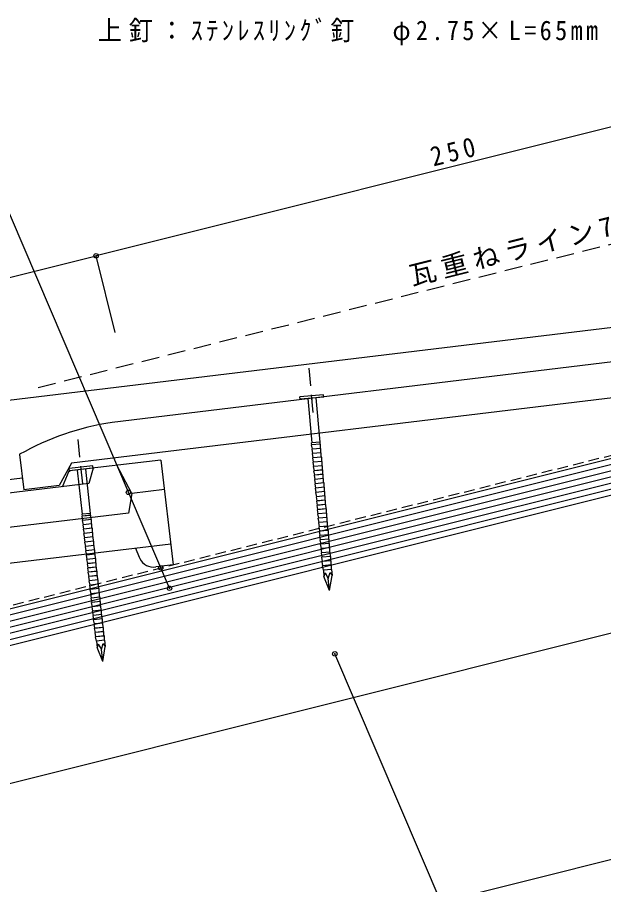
# Model space of a CAD drawing. Units: millimetres, scale not verified. Extents: x -601 to 601, y -426 to 425.
# Drawn here: x -128.4 to 69.2, y -51.3 to 240.7 of the extents above; entities that cross this region are included whole.
import ezdxf

# ---------------------------------------------------------------- set-up
doc = ezdxf.new("R2010")
doc.units = ezdxf.units.MM
doc.header["$LTSCALE"] = 3
doc.header["$PDMODE"] = 32
doc.header["$PDSIZE"] = 1.5
doc.linetypes.add('DASHED1', pattern=[1.8, 1.2, -0.6])
doc.linetypes.add('DASHED2', pattern=[3, 2, -1])
for name, color, linetype in [('0-1_野地板', 7, 'Continuous'), ('0-2_瓦', 7, 'Continuous'), ('0-3_釘', 4, 'Continuous'), ('0-7_文字', 7, 'Continuous'), ('0-8_寸法', 7, 'Continuous')]:
    doc.layers.add(name, color=color, linetype=linetype)
doc.styles.add('ＭＳ ゴシック', font='')
doc.styles.get('ＭＳ ゴシック').set_extended_font_data('MS Gothic')

msp = doc.modelspace()

# ---------------------------------------------------------------- linework, layer by layer
at = {"layer": '0-1_野地板', "color": 3, "linetype": 'DASHED1'}
msp.add_line((-318.351, -4.236), (500.127, 200.382), dxfattribs=at)
at = {"layer": '0-1_野地板'}
for p, q in [((-318.108, -5.206), (499.991, 199.318)), ((-315.198, -16.848), (498.364, 186.541)), ((-233.463, -42.799), (492.261, 138.631)), ((-215.516, -114.59), (482.224, 59.844))]:
    msp.add_line(p, q, dxfattribs=at)
at = {"layer": '0-1_野地板', "color": 4}
for p, q in [((-230.31, 14.682), (499.72, 197.188)), ((-229.825, 12.741), (499.449, 195.059)), ((-229.34, 10.801), (499.178, 192.93)), ((-228.855, 8.861), (498.906, 190.8)), ((-228.37, 6.921), (498.635, 188.671))]:
    msp.add_line(p, q, dxfattribs=at)
at = {"layer": '0-2_瓦'}
for p, q in [((138.241, 144.31), (-144.699, 110.105)), ((151.535, 134.334), (-96.466, 104.353)), ((165.881, 123.981), (-110.11, 90.616)), ((-29.095, 112.039), (-29.15, 112.491)), ((-127.593, 93.589), (-127.587, 93.539)), ((-127.587, 93.539), (-126.147, 81.626)), ((-79.99, 91.651), (-110.949, 87.985)), ((-79.99, 91.651), (-75.815, 56.398)), ((-113.166, 82.688), (-110.949, 87.985)), ((-110.774, 88.006), (-110.739, 87.708)), ((-102.83, 88.947), (-104.228, 83.746)), ((-89.737, 80.427), (-94.886, 89.887)), ((-126.627, 85.597), (-138.03, 84.219)), ((-104.228, 83.746), (-387.25, 50.231)), ((-90.959, 73.737), (-339.032, 44.36)), ((-76.638, 63.349), (-352.709, 30.657)), ((-88.555, 61.938), (-87.288, 58.909)), ((-87.288, 58.909), (-87.109, 58.482)), ((-75.815, 56.398), (-81.735, 55.697))]:
    msp.add_line(p, q, dxfattribs=at)
for points in [[(-110.11, 90.616), (-114.234, 83.066), (-126.147, 81.626)], [(-78.814, 81.721), (-89.737, 80.427), (-90.959, 73.737)]]:
    msp.add_lwpolyline(points, dxfattribs=at)
for centre, radius, start, end in [((-82.781, 14.388), 91, 98.64918, 119.50082), ((-82.591, 60.623), 5, 205.34993, 279.85176)]:
    msp.add_arc(centre, radius, start, end, dxfattribs=at)
at = {"layer": '0-3_釘', "linetype": 'DASHED2'}
for p, q in [((-28.71, 107.663), (-30.163, 123.616)), ((-106.263, 83.631), (-108.035, 99.551))]:
    msp.add_line(p, q, dxfattribs=at)
at = {"layer": '0-3_釘'}
for p, q in [((-25.239, 113.65), (-33.206, 112.925)), ((-33.133, 112.128), (-33.206, 112.925)), ((-25.166, 112.853), (-33.133, 112.128)), ((-30.519, 112.366), (-29.159, 97.428)), ((-27.781, 112.615), (-26.421, 97.677)), ((-25.166, 112.853), (-25.239, 113.65)), ((-26.236, 97.031), (-29.224, 96.759)), ((-28.967, 95.316), (-29.224, 96.759)), ((-26.229, 95.566), (-26.236, 97.031)), ((-26.104, 95.577), (-29.092, 95.305)), ((-28.835, 93.862), (-29.092, 95.305)), ((-26.229, 95.566), (-28.967, 95.316)), ((-25.972, 94.123), (-28.959, 93.851)), ((-28.703, 92.408), (-28.959, 93.851)), ((-26.096, 94.112), (-28.835, 93.862)), ((-26.096, 94.112), (-26.104, 95.577)), ((-25.964, 92.658), (-25.972, 94.123)), ((-25.839, 92.669), (-28.827, 92.397)), ((-28.57, 90.954), (-28.827, 92.397)), ((-25.964, 92.658), (-28.703, 92.408)), ((-25.707, 91.215), (-28.695, 90.943)), ((-28.438, 89.5), (-28.695, 90.943)), ((-25.832, 91.204), (-28.57, 90.954)), ((-25.832, 91.204), (-25.839, 92.669)), ((-25.699, 89.75), (-25.707, 91.215)), ((-102.912, 89.686), (-110.863, 88.801)), ((-110.774, 88.006), (-110.863, 88.801)), ((-102.824, 88.891), (-110.774, 88.006)), ((-108.166, 88.296), (-106.506, 73.388)), ((-105.432, 88.601), (-103.773, 73.693)), ((-102.824, 88.891), (-102.912, 89.686)), ((-25.575, 89.761), (-28.562, 89.489)), ((-28.306, 88.046), (-28.562, 89.489)), ((-25.699, 89.75), (-28.438, 89.5)), ((-25.442, 88.307), (-28.43, 88.035)), ((-28.173, 86.592), (-28.43, 88.035)), ((-25.567, 88.296), (-28.306, 88.046)), ((-25.567, 88.296), (-25.575, 89.761)), ((-25.435, 86.842), (-25.442, 88.307)), ((-25.31, 86.853), (-28.298, 86.581)), ((-28.041, 85.138), (-28.298, 86.581)), ((-25.435, 86.842), (-28.173, 86.592)), ((-25.178, 85.399), (-28.165, 85.127)), ((-27.908, 83.685), (-28.165, 85.127)), ((-25.302, 85.388), (-28.041, 85.138)), ((-25.302, 85.388), (-25.31, 86.853)), ((-25.17, 83.934), (-25.178, 85.399)), ((-25.045, 83.945), (-28.033, 83.673)), ((-27.776, 82.231), (-28.033, 83.673)), ((-25.17, 83.934), (-27.908, 83.685)), ((-24.913, 82.491), (-27.901, 82.219)), ((-27.644, 80.777), (-27.901, 82.219)), ((-25.037, 82.48), (-27.776, 82.231)), ((-25.037, 82.48), (-25.045, 83.945)), ((-24.905, 81.026), (-24.913, 82.491)), ((-24.781, 81.037), (-27.768, 80.765)), ((-27.511, 79.323), (-27.768, 80.765)), ((-24.905, 81.026), (-27.644, 80.777)), ((-24.648, 79.583), (-27.636, 79.311)), ((-27.379, 77.869), (-27.636, 79.311)), ((-24.773, 79.572), (-27.511, 79.323)), ((-24.773, 79.572), (-24.781, 81.037)), ((-24.64, 78.118), (-24.648, 79.583)), ((-24.516, 78.129), (-27.504, 77.857)), ((-27.247, 76.415), (-27.504, 77.857)), ((-24.64, 78.118), (-27.379, 77.869)), ((-24.384, 76.675), (-27.371, 76.403)), ((-27.114, 74.961), (-27.371, 76.403)), ((-24.508, 76.664), (-27.247, 76.415)), ((-24.508, 76.664), (-24.516, 78.129)), ((-24.376, 75.21), (-24.384, 76.675)), ((-103.575, 73.051), (-106.557, 72.719)), ((-103.538, 71.586), (-103.575, 73.051)), ((-24.251, 75.221), (-27.239, 74.949)), ((-26.982, 73.507), (-27.239, 74.949)), ((-24.376, 75.21), (-27.114, 74.961)), ((-24.119, 73.767), (-27.107, 73.495)), ((-26.85, 72.053), (-27.107, 73.495)), ((-24.243, 73.756), (-26.982, 73.507)), ((-24.243, 73.756), (-24.251, 75.221)), ((-24.111, 72.302), (-24.119, 73.767)), ((-106.271, 71.281), (-106.557, 72.719)), ((-103.414, 71.599), (-106.395, 71.267)), ((-106.11, 69.83), (-106.395, 71.267)), ((-103.538, 71.586), (-106.271, 71.281)), ((-103.252, 70.148), (-106.234, 69.816)), ((-103.376, 70.135), (-106.11, 69.83)), ((-103.376, 70.135), (-103.414, 71.599)), ((-103.215, 68.684), (-103.252, 70.148)), ((-23.987, 72.313), (-26.974, 72.041)), ((-26.717, 70.599), (-26.974, 72.041)), ((-24.111, 72.302), (-26.85, 72.053)), ((-23.854, 70.859), (-26.842, 70.587)), ((-26.585, 69.145), (-26.842, 70.587)), ((-23.979, 70.848), (-26.717, 70.599)), ((-23.979, 70.848), (-23.987, 72.313)), ((-23.846, 69.394), (-23.854, 70.859)), ((-105.948, 68.379), (-106.234, 69.816)), ((-103.091, 68.697), (-106.072, 68.365)), ((-105.786, 66.928), (-106.072, 68.365)), ((-103.215, 68.684), (-105.948, 68.379)), ((-102.929, 67.246), (-105.911, 66.914)), ((-103.053, 67.233), (-105.786, 66.928)), ((-103.053, 67.233), (-103.091, 68.697)), ((-102.892, 65.781), (-102.929, 67.246)), ((-23.722, 69.405), (-26.71, 69.133)), ((-26.453, 67.691), (-26.71, 69.133)), ((-23.846, 69.394), (-26.585, 69.145)), ((-23.59, 67.951), (-26.577, 67.679)), ((-26.32, 66.237), (-26.577, 67.679)), ((-23.714, 67.94), (-26.453, 67.691)), ((-23.714, 67.94), (-23.722, 69.405)), ((-23.582, 66.486), (-23.59, 67.951)), ((-105.625, 65.477), (-105.911, 66.914)), ((-102.768, 65.795), (-105.749, 65.463)), ((-105.463, 64.026), (-105.749, 65.463)), ((-102.892, 65.781), (-105.625, 65.477)), ((-102.606, 64.344), (-105.588, 64.012)), ((-102.73, 64.33), (-105.463, 64.026)), ((-102.73, 64.33), (-102.768, 65.795)), ((-102.569, 62.879), (-102.606, 64.344)), ((-23.457, 66.497), (-26.445, 66.225)), ((-26.188, 64.783), (-26.445, 66.225)), ((-23.582, 66.486), (-26.32, 66.237)), ((-23.325, 65.043), (-26.312, 64.771)), ((-26.056, 63.329), (-26.312, 64.771)), ((-23.449, 65.032), (-26.188, 64.783)), ((-23.449, 65.032), (-23.457, 66.497)), ((-23.317, 63.578), (-23.325, 65.043)), ((-105.302, 62.575), (-105.588, 64.012)), ((-102.444, 62.893), (-105.426, 62.561)), ((-105.14, 61.124), (-105.426, 62.561)), ((-102.569, 62.879), (-105.302, 62.575)), ((-102.283, 61.442), (-105.264, 61.11)), ((-102.407, 61.428), (-105.14, 61.124)), ((-102.407, 61.428), (-102.444, 62.893)), ((-102.246, 59.977), (-102.283, 61.442)), ((-23.192, 63.589), (-26.18, 63.317)), ((-25.923, 61.875), (-26.18, 63.317)), ((-23.317, 63.578), (-26.056, 63.329)), ((-23.06, 62.135), (-26.048, 61.863)), ((-25.791, 60.421), (-26.048, 61.863)), ((-23.185, 62.124), (-25.923, 61.875)), ((-23.185, 62.124), (-23.192, 63.589)), ((-23.052, 60.67), (-23.06, 62.135)), ((-104.979, 59.673), (-105.264, 61.11)), ((-102.121, 59.991), (-105.103, 59.659)), ((-104.817, 58.222), (-105.103, 59.659)), ((-102.246, 59.977), (-104.979, 59.673)), ((-101.96, 58.54), (-104.941, 58.208)), ((-102.084, 58.526), (-104.817, 58.222)), ((-102.084, 58.526), (-102.121, 59.991)), ((-101.922, 57.075), (-101.96, 58.54)), ((-22.928, 60.681), (-25.915, 60.409)), ((-25.659, 58.967), (-25.915, 60.409)), ((-23.052, 60.67), (-25.791, 60.421)), ((-22.795, 59.227), (-25.783, 58.955)), ((-25.526, 57.513), (-25.783, 58.955)), ((-22.92, 59.216), (-25.659, 58.967)), ((-22.92, 59.216), (-22.928, 60.681)), ((-22.788, 57.762), (-22.795, 59.227)), ((-104.656, 56.771), (-104.941, 58.208)), ((-101.798, 57.089), (-104.78, 56.757)), ((-104.494, 55.32), (-104.78, 56.757)), ((-101.922, 57.075), (-104.656, 56.771)), ((-101.637, 55.638), (-104.618, 55.306)), ((-101.761, 55.624), (-104.494, 55.32)), ((-101.761, 55.624), (-101.798, 57.089)), ((-101.599, 54.173), (-101.637, 55.638)), ((-22.663, 57.773), (-25.651, 57.501)), ((-25.394, 56.059), (-25.651, 57.501)), ((-22.788, 57.762), (-25.526, 57.513)), ((-22.531, 56.319), (-25.518, 56.047)), ((-25.262, 54.605), (-25.518, 56.047)), ((-22.655, 56.308), (-25.394, 56.059)), ((-22.655, 56.308), (-22.663, 57.773)), ((-22.523, 54.854), (-22.531, 56.319)), ((-104.332, 53.869), (-104.618, 55.306)), ((-101.475, 54.187), (-104.457, 53.855)), ((-104.171, 52.418), (-104.457, 53.855)), ((-101.599, 54.173), (-104.332, 53.869)), ((-101.314, 52.736), (-104.295, 52.404)), ((-101.438, 52.722), (-104.171, 52.418)), ((-101.438, 52.722), (-101.475, 54.187)), ((-101.276, 51.271), (-101.314, 52.736)), ((-22.523, 54.854), (-25.262, 54.605)), ((-25.262, 54.605), (-25.069, 52.494)), ((-24.648, 53.656), (-25.069, 52.494)), ((-23.258, 47.758), (-22.331, 52.744)), ((-22.955, 53.811), (-22.331, 52.744)), ((-22.523, 54.854), (-22.331, 52.744)), ((-104.009, 50.967), (-104.295, 52.404)), ((-101.152, 51.285), (-104.134, 50.953)), ((-103.848, 49.516), (-104.134, 50.953)), ((-101.276, 51.271), (-104.009, 50.967)), ((-100.99, 49.834), (-103.972, 49.502)), ((-101.115, 49.82), (-103.848, 49.516)), ((-101.115, 49.82), (-101.152, 51.285)), ((-100.953, 48.369), (-100.99, 49.834)), ((-23.258, 47.758), (-25.069, 52.494)), ((-23.258, 47.758), (-23.622, 51.76)), ((-103.686, 48.065), (-103.972, 49.502)), ((-100.829, 48.383), (-103.81, 48.051)), ((-103.525, 46.614), (-103.81, 48.051)), ((-100.953, 48.369), (-103.686, 48.065)), ((-100.667, 46.932), (-103.649, 46.6)), ((-100.792, 46.918), (-103.525, 46.614)), ((-100.792, 46.918), (-100.829, 48.383)), ((-100.63, 45.467), (-100.667, 46.932)), ((-103.363, 45.163), (-103.649, 46.6)), ((-100.506, 45.481), (-103.487, 45.149)), ((-103.202, 43.712), (-103.487, 45.149)), ((-100.63, 45.467), (-103.363, 45.163)), ((-100.344, 44.03), (-103.326, 43.698)), ((-100.468, 44.016), (-103.202, 43.712)), ((-100.468, 44.016), (-100.506, 45.481)), ((-100.307, 42.565), (-100.344, 44.03)), ((-103.04, 42.261), (-103.326, 43.698)), ((-100.183, 42.579), (-103.164, 42.247)), ((-102.878, 40.81), (-103.164, 42.247)), ((-100.307, 42.565), (-103.04, 42.261)), ((-100.021, 41.128), (-103.003, 40.796)), ((-100.145, 41.114), (-102.878, 40.81)), ((-100.145, 41.114), (-100.183, 42.579)), ((-99.984, 39.663), (-100.021, 41.128)), ((-102.717, 39.359), (-103.003, 40.796)), ((-99.86, 39.677), (-102.841, 39.345)), ((-102.555, 37.908), (-102.841, 39.345)), ((-99.984, 39.663), (-102.717, 39.359)), ((-99.698, 38.226), (-102.68, 37.894)), ((-99.822, 38.212), (-102.555, 37.908)), ((-99.822, 38.212), (-99.86, 39.677)), ((-99.661, 36.761), (-99.698, 38.226)), ((-102.394, 36.457), (-102.68, 37.894)), ((-99.536, 36.775), (-102.518, 36.443)), ((-102.232, 35.006), (-102.518, 36.443)), ((-99.661, 36.761), (-102.394, 36.457)), ((-99.375, 35.324), (-102.356, 34.992)), ((-99.499, 35.31), (-102.232, 35.006)), ((-99.499, 35.31), (-99.536, 36.775)), ((-99.338, 33.859), (-99.375, 35.324)), ((-102.071, 33.554), (-102.356, 34.992)), ((-99.213, 33.873), (-102.195, 33.541)), ((-101.909, 32.103), (-102.195, 33.541)), ((-99.338, 33.859), (-102.071, 33.554)), ((-99.052, 32.422), (-102.033, 32.09)), ((-99.176, 32.408), (-101.909, 32.103)), ((-99.176, 32.408), (-99.213, 33.873)), ((-99.014, 30.957), (-99.052, 32.422)), ((-101.748, 30.652), (-102.033, 32.09)), ((-99.014, 30.957), (-101.748, 30.652)), ((-101.748, 30.652), (-101.513, 28.546)), ((-101.115, 29.717), (-101.513, 28.546)), ((-99.426, 29.905), (-98.78, 28.851)), ((-99.014, 30.957), (-98.78, 28.851)), ((-99.606, 23.848), (-101.513, 28.546)), ((-99.606, 23.848), (-100.051, 27.841)), ((-99.606, 23.848), (-98.78, 28.851))]:
    msp.add_line(p, q, dxfattribs=at)
for points in [[(-26.361, 97.02), (-26.365, 97.682), (-29.216, 97.423)], [(-26.361, 97.02), (-29.1, 96.77), (-29.216, 97.423)], [(-103.7, 73.037), (-103.716, 73.699), (-106.562, 73.382)], [(-103.7, 73.037), (-106.433, 72.732), (-106.562, 73.382)], [(-24.648, 53.656), (-23.622, 51.76), (-22.955, 53.811)], [(-101.115, 29.717), (-100.051, 27.841), (-99.426, 29.905)]]:
    msp.add_lwpolyline(points, dxfattribs=at)
at = {"layer": '0-7_文字'}
for p, q in [((-77.119, 48.483), (-154.318, 228.713)), ((63.023, -170.728), (-21.41, 26.391))]:
    msp.add_line(p, q, dxfattribs=at)
at = {"layer": '0-7_文字', "linetype": 'DASHED2'}
msp.add_line((-121.341, 116.14), (250.627, 209.131), dxfattribs=at)
at = {"layer": '0-7_文字'}
for p in [(-90.949, 80.772), (-80.056, 55.34), (-77.119, 48.483)]:
    msp.add_point(p, dxfattribs=at)
at = {"layer": '0-8_寸法'}
for p in [(140.711, 221.074), (-95.359, 134.574)]:
    msp.add_line(p, (-101.825, 160.44), dxfattribs=at)
msp.add_lwpolyline([(-337.894, 73.94), (-344.361, 99.806), (-101.825, 160.44)], dxfattribs=at)
for p in [(-101.825, 160.44), (-21.41, 26.391)]:
    msp.add_point(p, dxfattribs=at)

# ---------------------------------------------------------------- texts
at = {"layer": '0-7_文字', "insert": (-101.262, 231.247), "char_height": 6.598, "attachment_point": 7, "style": 'ＭＳ ゴシック'}
msp.add_mtext('\\T1.29;\\W0.9;上釘：ｽﾃﾝﾚｽﾘﾝｸﾞ釘\u3000φ2.75×L=65mm', dxfattribs=at)
at = {"layer": '0-7_文字', "insert": (4.795, 149.778), "char_height": 6.598, "attachment_point": 7, "rotation": 14.036, "style": 'ＭＳ ゴシック'}
msp.add_mtext('\\T1.22;瓦重ねライン70mm', dxfattribs=at)
at = {"layer": '0-8_寸法', "insert": (11.803, 190.393), "char_height": 6.598, "attachment_point": 7, "rotation": 14.036, "style": 'ＭＳ ゴシック'}
msp.add_mtext('\\T1.38;\\W0.9;250', dxfattribs=at)

doc.saveas('drawing.dxf')
